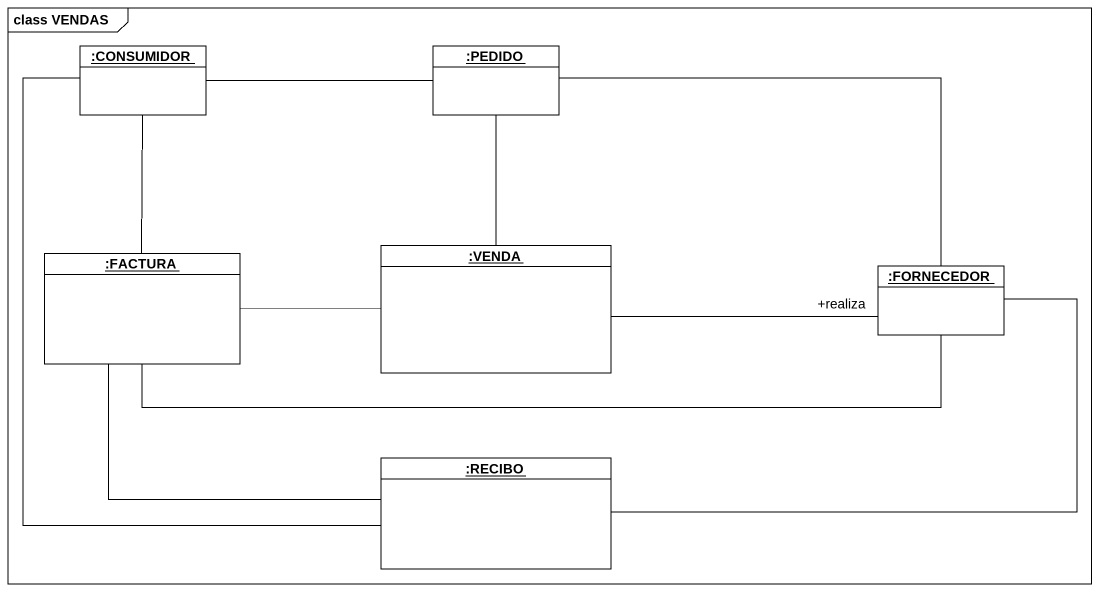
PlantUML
@startuml
mainframe class VENDAS
hide circle
hide empty members
object ":CONSUMIDOR" as CONSUMIDOR
object ":PEDIDO" as PEDIDO
object ":FACTURA" as FACTURA
object ":VENDA" as VENDA
object ":FORNECEDOR" as FORNECEDOR
object ":RECIBO" as RECIBO
CONSUMIDOR -right- PEDIDO
CONSUMIDOR -- RECIBO
PEDIDO -- VENDA
FACTURA -up- CONSUMIDOR
FACTURA -right- FORNECEDOR
VENDA -left- FACTURA
FORNECEDOR -left- PEDIDO
FORNECEDOR "+realiza" -left- VENDA
FORNECEDOR -left- RECIBO
RECIBO -left- FACTURA
@enduml
